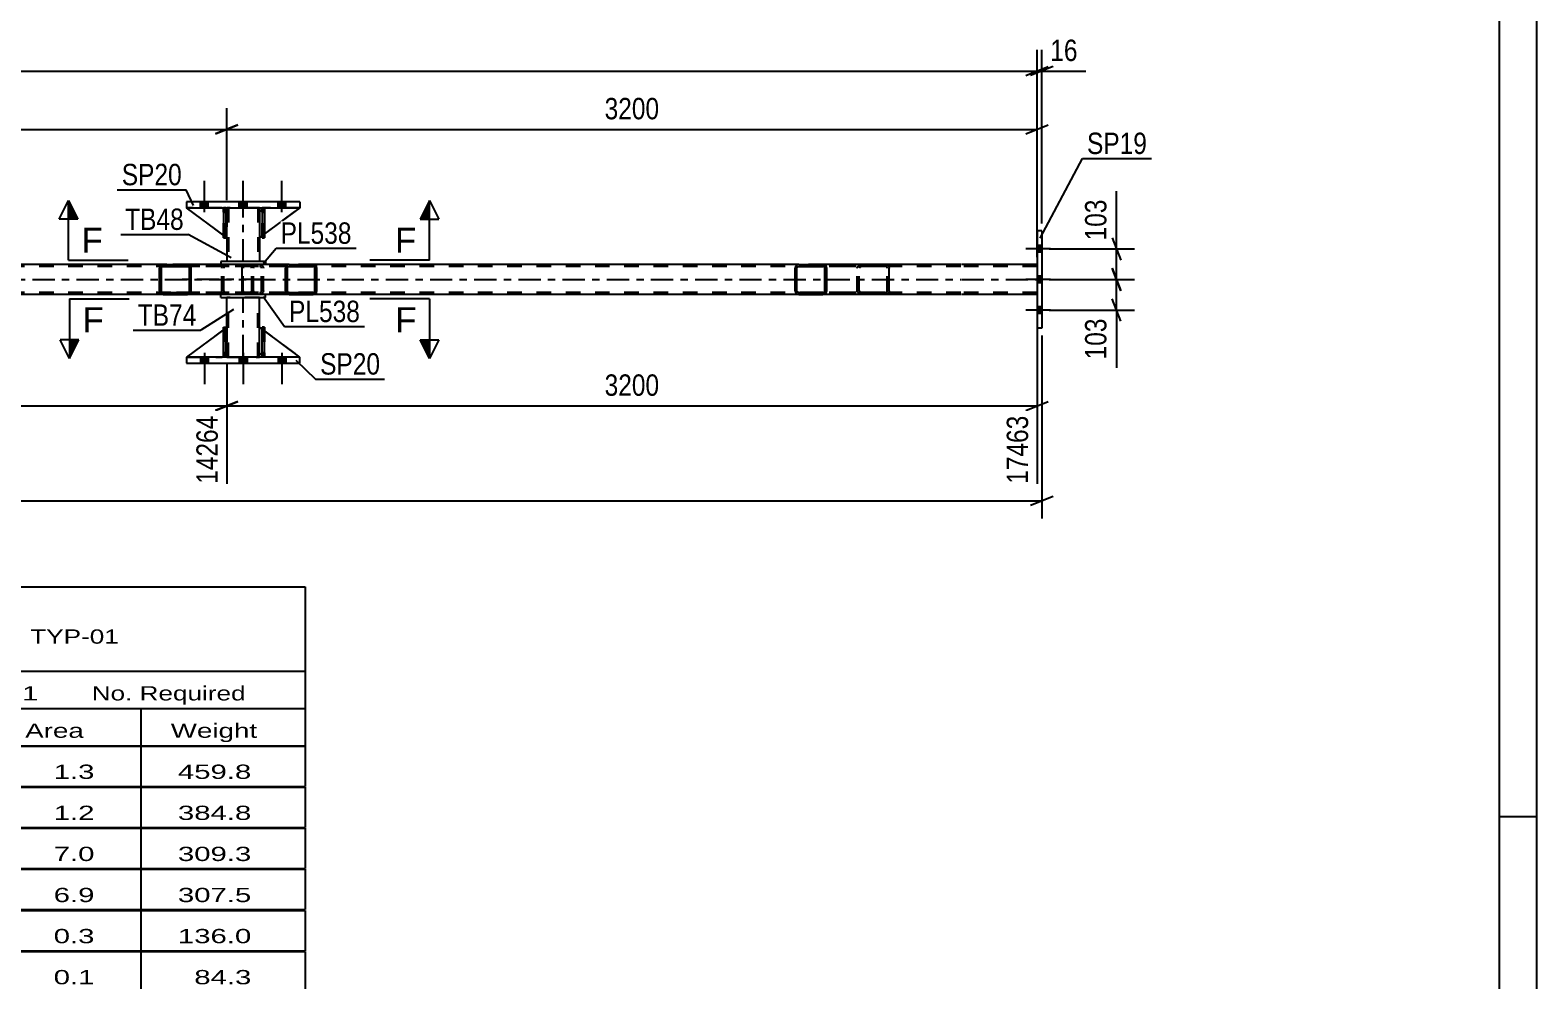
# Model space of a CAD drawing. Header units: millimetres. Extents: x -49 to 792, y -420 to 174.
# Drawn here: x 590.1 to 791.9, y -293.1 to -165.9 of the extents above; entities that cross this region are included whole.
import ezdxf

# ---------------------------------------------------------------- set-up
doc = ezdxf.new("R2010")
doc.units = ezdxf.units.MM
doc.linetypes.add('DXK_LINE_DOT2', pattern=[3.9198, 1.9599, -1.9599])
doc.linetypes.add('DXK_LINE_DOT3', pattern=[5.9187, 2.979, -0.9799, 0.9799, -0.9799])
doc.styles.add('Arial', font='ARIAL.TTF', dxfattribs={"height": 0.2})
doc.styles.add('Arial Narrow', font='ARIALN.TTF', dxfattribs={"height": 0.2})

# ---------------------------------------------------------------- blocks, each defined once
blk = doc.blocks.new('Unknown-122570535-1133')
at = {"color": 5, "linetype": 'Continuous'}
for p, q in [((791.91, -420.25), (791.91, 173.75)), ((786.91, -415.25), (786.91, 168.75)), ((791.91, -271.25), (786.91, -271.25))]:
    blk.add_line(p, q, dxfattribs=at)
blk = doc.blocks.new('Bolt-122570535-7320 - 7274')
at = {"linetype": 'Continuous'}
for points in [[(613.93, -209.73), (612.89, -209.73), (612.89, -210.53), (613.93, -210.53)], [(613.93, -209.73), (612.89, -209.73), (612.89, -210.53), (613.93, -210.53)], [(613.93, -209.73), (612.89, -209.73), (612.89, -210.53), (613.93, -210.53)], [(619.13, -209.73), (618.09, -209.73), (618.09, -210.53), (619.13, -210.53)], [(619.13, -209.73), (618.09, -209.73), (618.09, -210.53), (619.13, -210.53)], [(624.33, -209.73), (623.29, -209.73), (623.29, -210.53), (624.33, -210.53)], [(624.33, -209.73), (623.29, -209.73), (623.29, -210.53), (624.33, -210.53)], [(624.33, -209.73), (623.29, -209.73), (623.29, -210.53), (624.33, -210.53)]]:
    blk.add_hatch(color=1, dxfattribs=at).paths.add_polyline_path(points)
at = {"color": 1, "linetype": 'Continuous'}
for p, q in [((612.89, -209.73), (612.89, -210.53)), ((612.89, -209.73), (612.89, -210.53)), ((612.89, -209.73), (612.89, -210.53)), ((613.41, -209.13), (613.41, -213.33)), ((613.41, -209.13), (613.41, -213.33)), ((613.41, -209.13), (613.41, -213.33)), ((613.93, -209.73), (613.93, -210.53)), ((613.93, -209.73), (613.93, -210.53)), ((613.93, -209.73), (613.93, -210.53)), ((618.09, -209.73), (618.09, -210.53)), ((618.09, -209.73), (618.09, -210.53)), ((618.61, -209.13), (618.61, -213.33)), ((618.61, -209.13), (618.61, -213.33)), ((619.13, -209.73), (619.13, -210.53)), ((619.13, -209.73), (619.13, -210.53)), ((623.29, -209.73), (623.29, -210.53)), ((623.29, -209.73), (623.29, -210.53)), ((623.29, -209.73), (623.29, -210.53)), ((623.81, -209.13), (623.81, -213.33)), ((623.81, -209.13), (623.81, -213.33)), ((623.81, -209.13), (623.81, -213.33)), ((624.33, -209.73), (624.33, -210.53)), ((624.33, -209.73), (624.33, -210.53)), ((624.33, -209.73), (624.33, -210.53))]:
    blk.add_line(p, q, dxfattribs=at)
blk = doc.blocks.new('Part-122570535-7368 - 7274')
at = {"color": 2, "linetype": 'Continuous'}
for p, q in [((615.96, -209.73), (615.96, -205.73)), ((615.96, -205.73), (616.28, -205.73)), ((616.28, -209.73), (616.28, -205.73)), ((615.96, -209.73), (615.96, -209.73)), ((616.28, -209.73), (615.96, -209.73))]:
    blk.add_line(p, q, dxfattribs=at)
at = {"color": 7, "linetype": 'DXK_LINE_DOT2'}
for p, q in [((615.96, -205.73), (615.96, -209.13)), ((616.28, -209.13), (616.28, -205.73)), ((615.96, -209.13), (615.96, -209.73)), ((615.96, -209.13), (616.28, -209.13)), ((616.28, -209.73), (616.28, -209.13)), ((616.28, -209.73), (616.28, -209.73))]:
    blk.add_line(p, q, dxfattribs=at)
blk = doc.blocks.new('Part-122570535-7317 - 7274')
at = {"color": 7, "linetype": 'DXK_LINE_DOT2'}
for p, q in [((621.41, -189.73), (621.16, -189.97)), ((626.21, -189.73), (621.41, -189.73)), ((621.48, -193.23), (621.16, -193.46))]:
    blk.add_line(p, q, dxfattribs=at)
at = {"color": 2, "linetype": 'Continuous'}
for p, q in [((626.21, -189.73), (621.48, -193.23)), ((621.16, -189.97), (620.81, -190.33)), ((620.81, -190.33), (620.81, -193.73)), ((621.16, -193.46), (620.81, -193.73))]:
    blk.add_line(p, q, dxfattribs=at)
blk = doc.blocks.new('Part-122570535-7438 - 7274')
at = {"color": 2, "linetype": 'Continuous'}
for p, q in [((725.6, -192.83), (724.96, -192.83)), ((724.96, -192.83), (724.96, -205.83)), ((725.6, -192.83), (725.6, -205.83)), ((725.6, -205.83), (724.96, -205.83))]:
    blk.add_line(p, q, dxfattribs=at)
blk = doc.blocks.new('Part-122570535-7382 - 7274')
at = {"color": 2, "linetype": 'Continuous'}
for p, q in [((621.61, -196.93), (615.61, -196.93)), ((615.61, -196.93), (615.61, -197.33)), ((621.61, -196.93), (621.61, -197.33))]:
    blk.add_line(p, q, dxfattribs=at)
at = {"color": 7, "linetype": 'DXK_LINE_DOT2'}
blk.add_line((621.61, -197.33), (615.61, -197.33), dxfattribs=at)
blk = doc.blocks.new('Bolt-122570535-7319 - 7274')
at = {"linetype": 'Continuous'}
for points in [[(612.89, -189.73), (613.93, -189.73), (613.93, -188.93), (612.89, -188.93)], [(612.89, -189.73), (613.93, -189.73), (613.93, -188.93), (612.89, -188.93)], [(612.89, -189.73), (613.93, -189.73), (613.93, -188.93), (612.89, -188.93)], [(618.09, -189.73), (619.13, -189.73), (619.13, -188.93), (618.09, -188.93)], [(618.09, -189.73), (619.13, -189.73), (619.13, -188.93), (618.09, -188.93)], [(623.29, -189.73), (624.33, -189.73), (624.33, -188.93), (623.29, -188.93)], [(623.29, -189.73), (624.33, -189.73), (624.33, -188.93), (623.29, -188.93)], [(623.29, -189.73), (624.33, -189.73), (624.33, -188.93), (623.29, -188.93)]]:
    blk.add_hatch(color=1, dxfattribs=at).paths.add_polyline_path(points)
at = {"color": 1, "linetype": 'Continuous'}
for p, q in [((613.41, -190.33), (613.41, -186.13)), ((613.41, -190.33), (613.41, -186.13)), ((613.41, -190.33), (613.41, -186.13)), ((618.61, -190.33), (618.61, -186.13)), ((618.61, -190.33), (618.61, -186.13)), ((623.81, -190.33), (623.81, -186.13)), ((623.81, -190.33), (623.81, -186.13)), ((623.81, -190.33), (623.81, -186.13)), ((612.89, -189.73), (612.89, -188.93)), ((612.89, -189.73), (612.89, -188.93)), ((612.89, -189.73), (612.89, -188.93)), ((613.93, -189.73), (613.93, -188.93)), ((613.93, -189.73), (613.93, -188.93)), ((613.93, -189.73), (613.93, -188.93)), ((618.09, -189.73), (618.09, -188.93)), ((618.09, -189.73), (618.09, -188.93)), ((619.13, -189.73), (619.13, -188.93)), ((619.13, -189.73), (619.13, -188.93)), ((623.29, -189.73), (623.29, -188.93)), ((623.29, -189.73), (623.29, -188.93)), ((623.29, -189.73), (623.29, -188.93)), ((624.33, -189.73), (624.33, -188.93)), ((624.33, -189.73), (624.33, -188.93)), ((624.33, -189.73), (624.33, -188.93))]:
    blk.add_line(p, q, dxfattribs=at)
blk = doc.blocks.new('Part-122570535-7329 - 7274')
at = {"color": 7, "linetype": 'DXK_LINE_DOT2'}
for p, q in [((615.96, -190.33), (615.96, -189.73)), ((615.96, -189.73), (615.96, -189.73)), ((615.96, -189.73), (615.96, -193.73)), ((616.28, -189.73), (615.96, -189.73)), ((616.28, -190.33), (616.28, -189.73)), ((616.28, -193.73), (616.28, -189.73)), ((615.96, -193.73), (615.96, -190.33)), ((615.96, -190.33), (616.28, -190.33)), ((616.28, -190.33), (616.28, -193.73)), ((615.96, -193.73), (616.28, -193.73))]:
    blk.add_line(p, q, dxfattribs=at)
blk = doc.blocks.new('Part-122570535-7330 - 7274')
at = {"color": 2, "linetype": 'Continuous'}
for p, q in [((621.48, -189.73), (621.16, -189.73)), ((621.16, -189.73), (621.16, -193.73)), ((621.48, -189.73), (621.48, -189.73)), ((621.48, -189.73), (621.48, -193.73)), ((621.48, -193.73), (621.16, -193.73))]:
    blk.add_line(p, q, dxfattribs=at)
at = {"color": 7, "linetype": 'DXK_LINE_DOT2'}
for p, q in [((621.16, -190.33), (621.16, -189.73)), ((621.48, -190.33), (621.48, -189.73)), ((621.48, -189.73), (621.48, -189.73)), ((621.48, -190.33), (621.16, -190.33)), ((621.16, -190.33), (621.16, -193.73)), ((621.48, -193.73), (621.48, -190.33))]:
    blk.add_line(p, q, dxfattribs=at)
blk = doc.blocks.new('Bolt-122570535-7460 - 7274')
at = {"linetype": 'Continuous'}
for points in [[(725.6, -195.67), (725.6, -194.79), (724.96, -194.79), (724.96, -195.67)], [(725.6, -195.67), (725.6, -194.79), (724.96, -194.79), (724.96, -195.67)], [(725.6, -195.67), (725.6, -194.79), (724.96, -194.79), (724.96, -195.67)], [(725.6, -199.77), (725.6, -198.89), (724.96, -198.89), (724.96, -199.77)], [(725.6, -199.77), (725.6, -198.89), (724.96, -198.89), (724.96, -199.77)], [(725.6, -203.87), (725.6, -202.99), (724.96, -202.99), (724.96, -203.87)], [(725.6, -203.87), (725.6, -202.99), (724.96, -202.99), (724.96, -203.87)], [(725.6, -203.87), (725.6, -202.99), (724.96, -202.99), (724.96, -203.87)]]:
    blk.add_hatch(color=1, dxfattribs=at).paths.add_polyline_path(points)
at = {"color": 1, "linetype": 'Continuous'}
for p, q in [((726.76, -195.23), (723.44, -195.23)), ((726.76, -195.23), (723.44, -195.23)), ((726.76, -195.23), (723.44, -195.23)), ((725.6, -194.79), (724.96, -194.79)), ((725.6, -194.79), (724.96, -194.79)), ((725.6, -194.79), (724.96, -194.79)), ((725.6, -195.67), (724.96, -195.67)), ((725.6, -195.67), (724.96, -195.67)), ((725.6, -195.67), (724.96, -195.67)), ((726.76, -199.33), (723.44, -199.33)), ((726.76, -199.33), (723.44, -199.33)), ((725.6, -198.89), (724.96, -198.89)), ((725.6, -198.89), (724.96, -198.89)), ((725.6, -199.77), (724.96, -199.77)), ((725.6, -199.77), (724.96, -199.77)), ((726.76, -203.43), (723.44, -203.43)), ((726.76, -203.43), (723.44, -203.43)), ((726.76, -203.43), (723.44, -203.43)), ((725.6, -202.99), (724.96, -202.99)), ((725.6, -202.99), (724.96, -202.99)), ((725.6, -202.99), (724.96, -202.99)), ((725.6, -203.87), (724.96, -203.87)), ((725.6, -203.87), (724.96, -203.87)), ((725.6, -203.87), (724.96, -203.87))]:
    blk.add_line(p, q, dxfattribs=at)
blk = doc.blocks.new('Part-122570535-7331 - 7274')
at = {"color": 2, "linetype": 'Continuous'}
for p, q in [((616.28, -189.73), (615.96, -189.73)), ((615.96, -189.73), (615.96, -193.73)), ((616.28, -189.73), (616.28, -189.73)), ((616.28, -189.73), (616.28, -193.73)), ((616.28, -193.73), (615.96, -193.73))]:
    blk.add_line(p, q, dxfattribs=at)
at = {"color": 7, "linetype": 'DXK_LINE_DOT2'}
for p, q in [((615.96, -190.33), (615.96, -189.73)), ((616.28, -190.33), (616.28, -189.73)), ((616.28, -189.73), (616.28, -189.73)), ((616.28, -190.33), (615.96, -190.33)), ((615.96, -190.33), (615.96, -193.73)), ((616.28, -193.73), (616.28, -190.33))]:
    blk.add_line(p, q, dxfattribs=at)
blk = doc.blocks.new('Part-122570535-7334 - 7274')
at = {"color": 2, "linetype": 'Continuous'}
for p, q in [((615.96, -193.39), (611.01, -189.73)), ((615.96, -189.88), (615.81, -189.73)), ((616.41, -190.33), (616.28, -190.2)), ((616.41, -190.33), (616.41, -190.33)), ((616.41, -193.73), (616.41, -190.33)), ((616.28, -193.63), (616.41, -193.73)), ((616.41, -193.73), (616.41, -193.73))]:
    blk.add_line(p, q, dxfattribs=at)
at = {"color": 7, "linetype": 'DXK_LINE_DOT2'}
for p, q in [((615.81, -189.73), (611.01, -189.73)), ((615.81, -189.73), (616.41, -190.33)), ((616.28, -190.2), (615.96, -189.88)), ((616.41, -190.33), (616.41, -193.73)), ((616.28, -193.63), (615.96, -193.39))]:
    blk.add_line(p, q, dxfattribs=at)
blk = doc.blocks.new('Part-122570535-7458 - 7274')
at = {"color": 2, "linetype": 'Continuous'}
for p, q in [((616.41, -205.73), (616.41, -201.73)), ((620.81, -205.73), (620.81, -201.73)), ((616.41, -209.73), (616.41, -209.13)), ((620.81, -209.73), (620.81, -209.13))]:
    blk.add_line(p, q, dxfattribs=at)
at = {"color": 7, "linetype": 'DXK_LINE_DOT2'}
for p, q in [((620.81, -201.73), (616.41, -201.73)), ((616.65, -209.73), (616.65, -201.73)), ((620.57, -209.73), (620.57, -201.73)), ((616.41, -209.13), (616.41, -205.73)), ((620.81, -209.13), (620.81, -205.73)), ((616.41, -209.73), (620.81, -209.73))]:
    blk.add_line(p, q, dxfattribs=at)
at = {"color": 7, "linetype": 'DXK_LINE_DOT3'}
blk.add_line((618.61, -209.73), (618.61, -201.73), dxfattribs=at)
blk = doc.blocks.new('Part-122570535-7337 - 7274')
at = {"color": 7, "linetype": 'DXK_LINE_DOT2'}
for p, q in [((616.41, -193.73), (611.01, -189.73)), ((611.01, -189.73), (615.81, -189.73)), ((615.81, -189.73), (616.41, -190.33)), ((616.41, -190.33), (615.81, -189.73)), ((616.41, -190.33), (616.41, -193.73)), ((616.41, -190.33), (616.41, -190.33)), ((616.41, -190.33), (616.41, -193.73))]:
    blk.add_line(p, q, dxfattribs=at)
blk = doc.blocks.new('Part-122570535-7421 - 7274')
at = {"color": 7, "linetype": 'DXK_LINE_DOT2'}
for p, q in [((714.74, -197.57), (45.86, -197.57)), ((627.97, -197.33), (607.91, -197.33)), ((704.63, -197.33), (693.05, -197.33)), ((724.96, -197.57), (714.84, -197.57)), ((724.96, -197.33), (724.96, -201.33)), ((714.74, -201.09), (45.86, -201.09)), ((627.97, -201.33), (607.91, -201.33)), ((704.63, -201.33), (693.05, -201.33)), ((724.96, -201.09), (714.84, -201.09))]:
    blk.add_line(p, q, dxfattribs=at)
at = {"color": 2, "linetype": 'Continuous'}
for p, q in [((607.91, -197.33), (542.84, -197.33)), ((693.05, -197.33), (627.97, -197.33)), ((714.74, -197.33), (704.63, -197.33)), ((724.96, -197.33), (714.84, -197.33)), ((607.91, -201.33), (542.84, -201.33)), ((693.05, -201.33), (627.97, -201.33)), ((714.74, -201.33), (704.63, -201.33)), ((724.96, -201.33), (714.84, -201.33))]:
    blk.add_line(p, q, dxfattribs=at)
at = {"color": 7, "linetype": 'DXK_LINE_DOT3'}
for p, q in [((45.86, -199.33), (714.74, -199.33)), ((714.84, -199.33), (724.96, -199.33))]:
    blk.add_line(p, q, dxfattribs=at)
blk = doc.blocks.new('Part-122570535-7357 - 7274')
at = {"color": 7, "linetype": 'DXK_LINE_DOT2'}
for p, q in [((620.81, -209.13), (620.81, -205.73)), ((620.81, -205.73), (626.21, -209.73)), ((621.41, -209.73), (620.81, -209.13)), ((626.21, -209.73), (621.41, -209.73))]:
    blk.add_line(p, q, dxfattribs=at)
blk = doc.blocks.new('Part-122570535-7422 - 7274')
at = {"color": 7, "linetype": 'DXK_LINE_DOT2'}
for p, q in [((615.96, -205.73), (616.28, -205.73)), ((615.96, -209.13), (615.96, -205.73)), ((615.96, -205.73), (615.96, -209.73)), ((616.28, -205.73), (616.28, -209.13)), ((616.28, -209.73), (616.28, -205.82)), ((616.28, -209.13), (615.96, -209.13)), ((615.96, -209.73), (615.96, -209.13)), ((616.28, -209.73), (615.96, -209.73)), ((616.28, -209.13), (616.28, -209.73)), ((616.28, -209.73), (616.28, -209.73))]:
    blk.add_line(p, q, dxfattribs=at)
blk = doc.blocks.new('Part-122570535-7362 - 7274')
at = {"color": 2, "linetype": 'Continuous'}
for p, q in [((626.21, -209.73), (611.01, -209.73)), ((611.01, -209.73), (611.01, -210.53)), ((626.21, -210.53), (626.21, -209.73)), ((611.01, -210.53), (626.21, -210.53))]:
    blk.add_line(p, q, dxfattribs=at)
blk = doc.blocks.new('Part-122570535-7428 - 7274')
at = {"color": 7, "linetype": 'DXK_LINE_DOT2'}
for p, q in [((621.48, -205.73), (621.16, -205.73)), ((621.16, -209.13), (621.16, -205.73)), ((621.16, -205.73), (621.16, -209.73)), ((621.48, -205.73), (621.48, -209.13)), ((621.48, -209.73), (621.48, -205.73)), ((621.48, -209.13), (621.16, -209.13)), ((621.16, -209.73), (621.16, -209.13)), ((621.48, -209.73), (621.16, -209.73)), ((621.48, -209.13), (621.48, -209.73)), ((621.48, -209.73), (621.48, -209.73))]:
    blk.add_line(p, q, dxfattribs=at)
blk = doc.blocks.new('Part-122570535-7367 - 7274')
at = {"color": 2, "linetype": 'Continuous'}
for p, q in [((626.21, -188.93), (611.01, -188.93)), ((611.01, -188.93), (611.01, -189.73)), ((611.01, -189.73), (626.21, -189.73)), ((626.21, -188.93), (626.21, -189.73))]:
    blk.add_line(p, q, dxfattribs=at)
blk = doc.blocks.new('Part-122570535-7371 - 7274')
at = {"color": 7, "linetype": 'DXK_LINE_DOT2'}
for p, q in [((616.28, -205.82), (615.96, -206.06)), ((616.41, -209.13), (616.41, -205.73)), ((611.01, -209.73), (615.81, -209.73)), ((616.41, -209.13), (615.81, -209.73)), ((616.28, -209.25), (615.96, -209.57))]:
    blk.add_line(p, q, dxfattribs=at)
at = {"color": 2, "linetype": 'Continuous'}
for p, q in [((616.41, -205.73), (616.28, -205.82)), ((616.41, -209.13), (616.41, -205.73)), ((615.96, -206.06), (611.01, -209.73)), ((615.96, -209.57), (615.81, -209.73)), ((616.41, -209.13), (616.28, -209.25)), ((616.41, -209.13), (616.41, -209.13))]:
    blk.add_line(p, q, dxfattribs=at)
blk = doc.blocks.new('Part-122570535-7374 - 7274')
at = {"color": 7, "linetype": 'DXK_LINE_DOT2'}
for p, q in [((616.41, -205.73), (611.01, -209.73)), ((616.41, -209.13), (616.41, -205.73)), ((616.41, -205.73), (616.41, -209.13)), ((611.01, -209.73), (615.81, -209.73)), ((615.81, -209.73), (616.41, -209.13)), ((616.41, -209.13), (615.81, -209.73)), ((616.41, -209.13), (616.41, -209.13))]:
    blk.add_line(p, q, dxfattribs=at)
blk = doc.blocks.new('Part-122570535-7377 - 7274')
at = {"color": 2, "linetype": 'Continuous'}
for p, q in [((620.81, -209.13), (620.81, -205.73)), ((621.16, -205.99), (620.81, -205.73)), ((626.21, -209.73), (621.48, -206.22)), ((621.16, -209.48), (620.81, -209.13))]:
    blk.add_line(p, q, dxfattribs=at)
at = {"color": 7, "linetype": 'DXK_LINE_DOT2'}
for p, q in [((621.48, -206.22), (621.16, -205.99)), ((621.41, -209.73), (621.16, -209.48)), ((626.21, -209.73), (621.41, -209.73)), ((626.21, -209.73), (626.21, -209.73)), ((626.21, -209.73), (626.21, -209.73))]:
    blk.add_line(p, q, dxfattribs=at)
blk = doc.blocks.new('Part-122570535-7387 - 7274')
at = {"color": 2, "linetype": 'Continuous'}
for p, q in [((615.61, -201.73), (615.61, -201.33)), ((615.61, -201.73), (621.61, -201.73)), ((621.61, -201.73), (621.61, -201.33))]:
    blk.add_line(p, q, dxfattribs=at)
at = {"color": 7, "linetype": 'DXK_LINE_DOT2'}
blk.add_line((621.61, -201.33), (615.61, -201.33), dxfattribs=at)
blk = doc.blocks.new('Part-122570535-7423 - 7274')
at = {"color": 2, "linetype": 'Continuous'}
for p, q in [((621.16, -209.73), (621.16, -205.73)), ((621.16, -205.73), (621.48, -205.73)), ((621.48, -209.73), (621.48, -205.73)), ((621.16, -209.73), (621.16, -209.73)), ((621.48, -209.73), (621.16, -209.73))]:
    blk.add_line(p, q, dxfattribs=at)
at = {"color": 7, "linetype": 'DXK_LINE_DOT2'}
for p, q in [((621.16, -205.73), (621.16, -209.13)), ((621.48, -209.13), (621.48, -205.73)), ((621.16, -209.13), (621.16, -209.73)), ((621.16, -209.13), (621.48, -209.13)), ((621.48, -209.73), (621.48, -209.13)), ((621.48, -209.73), (621.48, -209.73))]:
    blk.add_line(p, q, dxfattribs=at)
blk = doc.blocks.new('Part-122570535-7427 - 7274')
at = {"color": 7, "linetype": 'DXK_LINE_DOT2'}
for p, q in [((621.41, -189.73), (620.81, -190.33)), ((620.81, -193.73), (626.21, -189.73)), ((626.21, -189.73), (621.41, -189.73)), ((620.81, -190.33), (620.81, -193.73))]:
    blk.add_line(p, q, dxfattribs=at)
blk = doc.blocks.new('Part-122570535-7459 - 7274')
at = {"color": 7, "linetype": 'DXK_LINE_DOT2'}
for p, q in [((621.16, -190.33), (621.16, -189.73)), ((621.16, -189.73), (621.16, -189.73)), ((621.16, -189.73), (621.16, -193.73)), ((621.48, -189.73), (621.16, -189.73)), ((621.48, -190.33), (621.48, -189.73)), ((621.48, -193.73), (621.48, -189.73)), ((621.16, -193.73), (621.16, -190.33)), ((621.16, -190.33), (621.48, -190.33)), ((621.48, -190.33), (621.48, -193.73)), ((621.16, -193.73), (621.48, -193.73))]:
    blk.add_line(p, q, dxfattribs=at)
blk = doc.blocks.new('Part-122570535-7467 - 7274')
at = {"linetype": 'Continuous'}
h = blk.add_hatch(dxfattribs=at)
h.set_pattern_fill('', scale=0.7, style=0, pattern_type=0)
h.set_pattern_definition([(45, (611.6186, -197.6216), (-1.57154, 1.57154), [])])
h.paths.add_polyline_path([(611.66, -197.81), (611.62, -197.62), (611.51, -197.47), (611.34, -197.36), (611.15, -197.33), (607.91, -197.33), (607.72, -197.36), (607.55, -197.47), (607.44, -197.62), (607.4, -197.81), (607.4, -200.85), (607.44, -201.03), (607.55, -201.18), (607.72, -201.29), (607.91, -201.33), (611.15, -201.33), (611.34, -201.29), (611.51, -201.18), (611.62, -201.03), (611.66, -200.85)])
h.paths.add_polyline_path([(611.38, -200.94), (611.33, -201.01), (611.24, -201.07), (611.15, -201.09), (607.91, -201.09), (607.81, -201.07), (607.73, -201.01), (607.68, -200.94), (607.66, -200.85), (607.66, -197.81), (607.68, -197.71), (607.73, -197.64), (607.81, -197.58), (607.91, -197.57), (611.15, -197.57), (611.24, -197.58), (611.33, -197.64), (611.38, -197.71), (611.4, -197.81), (611.4, -200.85)])
at = {"color": 2, "linetype": 'Continuous'}
for p, q in [((607.44, -197.62), (607.4, -197.81)), ((607.66, -197.81), (607.68, -197.71)), ((607.68, -197.71), (607.73, -197.64)), ((607.91, -197.33), (607.72, -197.36)), ((607.73, -197.64), (607.81, -197.58)), ((607.81, -197.58), (607.91, -197.57)), ((607.91, -197.33), (611.15, -197.33)), ((607.91, -197.57), (611.15, -197.57)), ((618.73, -197.33), (611.15, -197.33)), ((611.34, -197.36), (611.15, -197.33)), ((611.15, -197.57), (611.24, -197.58)), ((611.24, -197.58), (611.33, -197.64)), ((611.33, -197.64), (611.38, -197.71)), ((611.38, -197.71), (611.4, -197.81)), ((611.66, -197.81), (611.62, -197.62)), ((607.4, -200.85), (607.4, -197.81)), ((607.66, -200.85), (607.66, -197.81)), ((611.4, -200.85), (611.4, -197.81)), ((611.66, -200.85), (611.66, -197.81)), ((607.4, -200.85), (607.44, -201.03)), ((607.68, -200.94), (607.66, -200.85)), ((607.73, -201.01), (607.68, -200.94)), ((607.72, -201.29), (607.91, -201.33)), ((607.81, -201.07), (607.73, -201.01)), ((607.91, -201.09), (607.81, -201.07)), ((607.91, -201.09), (611.15, -201.09)), ((607.91, -201.33), (611.15, -201.33)), ((611.24, -201.07), (611.15, -201.09)), ((611.15, -201.33), (611.34, -201.29)), ((618.73, -201.33), (611.15, -201.33)), ((611.33, -201.01), (611.24, -201.07)), ((611.38, -200.94), (611.33, -201.01)), ((611.4, -200.85), (611.38, -200.94)), ((611.62, -201.03), (611.66, -200.85))]:
    blk.add_line(p, q, dxfattribs=at)
at = {"color": 7, "linetype": 'DXK_LINE_DOT2'}
for p, q in [((611.15, -197.33), (607.91, -197.33)), ((619.5, -197.57), (607.91, -197.57)), ((615.75, -197.81), (615.79, -197.62)), ((616.02, -197.71), (616.01, -197.81)), ((616.08, -197.64), (616.02, -197.71)), ((616.07, -197.36), (616.26, -197.33)), ((616.16, -197.58), (616.08, -197.64)), ((616.26, -197.57), (616.16, -197.58)), ((619.5, -197.33), (618.73, -197.33)), ((619.5, -197.33), (619.69, -197.36)), ((619.59, -197.58), (619.5, -197.57)), ((619.68, -197.64), (619.59, -197.58)), ((619.73, -197.71), (619.68, -197.64)), ((619.75, -197.81), (619.73, -197.71)), ((619.97, -197.62), (620.01, -197.81)), ((615.75, -200.85), (615.75, -197.81)), ((616.01, -200.85), (616.01, -197.81)), ((619.75, -200.85), (619.75, -197.81)), ((620.01, -200.85), (620.01, -197.81)), ((619.5, -201.09), (607.91, -201.09)), ((611.15, -201.33), (607.91, -201.33)), ((615.79, -201.03), (615.75, -200.85)), ((616.01, -200.85), (616.02, -200.94)), ((616.02, -200.94), (616.08, -201.01)), ((616.26, -201.33), (616.07, -201.29)), ((616.08, -201.01), (616.1, -201.03)), ((616.1, -201.03), (616.16, -201.07)), ((616.16, -201.07), (616.26, -201.09)), ((619.5, -201.33), (618.73, -201.33)), ((619.5, -201.09), (619.59, -201.07)), ((619.69, -201.29), (619.5, -201.33)), ((619.59, -201.07), (619.68, -201.01)), ((619.68, -201.01), (619.73, -200.94)), ((619.73, -200.94), (619.75, -200.85)), ((620.01, -200.85), (619.97, -201.03))]:
    blk.add_line(p, q, dxfattribs=at)
at = {"color": 7, "linetype": 'DXK_LINE_DOT3'}
blk.add_line((621.3, -199.33), (609.53, -199.33), dxfattribs=at)
at = {"color": 2, "linetype": 'Continuous'}
for centre, start, end in [((607.89, -197.83), 110.7583, 155.68), ((611.17, -197.83), 24.32, 69.2417), ((607.89, -200.82), 204.32, 249.2417), ((611.17, -200.82), 290.7583, 335.68)]:
    blk.add_arc(centre, 0.496, start, end, dxfattribs=at)
at = {"color": 7, "linetype": 'DXK_LINE_DOT2'}
for centre, start, end in [((616.24, -197.83), 110.7583, 155.68), ((619.52, -197.83), 24.32, 69.2417), ((616.24, -200.82), 204.32, 249.2417), ((619.52, -200.82), 290.7583, 335.68)]:
    blk.add_arc(centre, 0.496, start, end, dxfattribs=at)
blk = doc.blocks.new('Part-122570535-7506 - 7274')
at = {"linetype": 'Continuous'}
h = blk.add_hatch(dxfattribs=at)
h.set_pattern_fill('', scale=0.7, style=0, pattern_type=0)
h.set_pattern_definition([(45, (628.4366, -197.6216), (-1.57154, 1.57154), [])])
h.paths.add_polyline_path([(628.47, -197.81), (628.44, -197.62), (628.33, -197.47), (628.16, -197.36), (627.97, -197.33), (624.79, -197.33), (624.6, -197.36), (624.43, -197.47), (624.32, -197.62), (624.29, -197.81), (624.29, -200.85), (624.32, -201.03), (624.43, -201.18), (624.6, -201.29), (624.79, -201.33), (627.97, -201.33), (628.16, -201.29), (628.33, -201.18), (628.44, -201.03), (628.47, -200.85)])
h.paths.add_polyline_path([(628.2, -200.94), (628.15, -201.01), (628.07, -201.07), (627.97, -201.09), (624.79, -201.09), (624.69, -201.07), (624.61, -201.01), (624.56, -200.94), (624.54, -200.85), (624.54, -197.81), (624.56, -197.71), (624.61, -197.64), (624.69, -197.58), (624.79, -197.57), (627.97, -197.57), (628.07, -197.58), (628.15, -197.64), (628.2, -197.71), (628.22, -197.81), (628.22, -200.85)])
at = {"color": 2, "linetype": 'Continuous'}
for p, q in [((618.46, -197.81), (618.48, -197.62)), ((618.48, -197.62), (618.54, -197.47)), ((618.54, -197.47), (618.63, -197.36)), ((618.63, -197.36), (618.73, -197.33)), ((624.79, -197.33), (618.73, -197.33)), ((624.32, -197.62), (624.29, -197.81)), ((624.54, -197.81), (624.56, -197.71)), ((624.56, -197.71), (624.61, -197.64)), ((624.79, -197.33), (624.6, -197.36)), ((624.61, -197.64), (624.69, -197.58)), ((624.69, -197.58), (624.79, -197.57)), ((624.79, -197.33), (627.97, -197.33)), ((624.79, -197.57), (627.97, -197.57)), ((628.16, -197.36), (627.97, -197.33)), ((627.97, -197.57), (628.07, -197.58)), ((628.07, -197.58), (628.15, -197.64)), ((628.15, -197.64), (628.2, -197.71)), ((628.2, -197.71), (628.22, -197.81)), ((628.47, -197.81), (628.44, -197.62)), ((618.46, -200.85), (618.46, -197.81)), ((624.29, -200.85), (624.29, -197.81)), ((624.54, -200.85), (624.54, -197.81)), ((628.22, -200.85), (628.22, -197.81)), ((628.47, -200.85), (628.47, -197.81)), ((618.48, -201.03), (618.46, -200.85)), ((618.54, -201.18), (618.48, -201.03)), ((618.63, -201.29), (618.54, -201.18)), ((618.73, -201.33), (618.63, -201.29)), ((624.79, -201.33), (618.73, -201.33)), ((624.29, -200.85), (624.32, -201.03)), ((624.56, -200.94), (624.54, -200.85)), ((624.61, -201.01), (624.56, -200.94)), ((624.6, -201.29), (624.79, -201.33)), ((624.69, -201.07), (624.61, -201.01)), ((624.79, -201.09), (624.69, -201.07)), ((624.79, -201.09), (627.97, -201.09)), ((624.79, -201.33), (627.97, -201.33)), ((628.07, -201.07), (627.97, -201.09)), ((627.97, -201.33), (628.16, -201.29)), ((628.15, -201.01), (628.07, -201.07)), ((628.2, -200.94), (628.15, -201.01)), ((628.22, -200.85), (628.2, -200.94)), ((628.44, -201.03), (628.47, -200.85))]:
    blk.add_line(p, q, dxfattribs=at)
at = {"color": 7, "linetype": 'DXK_LINE_DOT2'}
for p, q in [((618.61, -197.71), (618.6, -197.81)), ((618.63, -197.64), (618.61, -197.71)), ((618.68, -197.58), (618.63, -197.64)), ((618.73, -197.57), (618.68, -197.58)), ((627.97, -197.57), (618.73, -197.57)), ((620.01, -197.57), (620.01, -197.33)), ((620.82, -197.33), (621.01, -197.36)), ((620.92, -197.58), (620.82, -197.57)), ((621, -197.64), (620.92, -197.58)), ((621.05, -197.71), (621, -197.64)), ((621.07, -197.81), (621.05, -197.71)), ((621.29, -197.62), (621.32, -197.81)), ((627.97, -197.33), (624.79, -197.33)), ((618.6, -200.85), (618.6, -197.81)), ((621.07, -200.85), (621.07, -197.81)), ((621.32, -200.85), (621.32, -197.81)), ((618.6, -200.85), (618.61, -200.94)), ((618.61, -200.94), (618.63, -201.01)), ((618.63, -201.01), (618.68, -201.07)), ((618.68, -201.07), (618.73, -201.09)), ((627.97, -201.09), (618.73, -201.09)), ((620.01, -201.33), (620.01, -201.09)), ((620.82, -201.09), (620.92, -201.07)), ((621.01, -201.29), (620.82, -201.33)), ((620.92, -201.07), (621, -201.01)), ((621, -201.01), (621.05, -200.94)), ((621.05, -200.94), (621.07, -200.85)), ((621.32, -200.85), (621.29, -201.03)), ((627.97, -201.33), (624.79, -201.33))]:
    blk.add_line(p, q, dxfattribs=at)
for centre, start, end in [((620.84, -197.82), 23.8494, 68.8059), ((620.84, -200.83), 291.1941, 336.1506)]:
    blk.add_arc(centre, 0.492, start, end, dxfattribs=at)
at = {"color": 2, "linetype": 'Continuous'}
for centre, start, end in [((624.77, -197.82), 111.1941, 156.1506), ((627.99, -197.82), 23.8494, 68.8059), ((624.77, -200.83), 203.8494, 248.8059), ((627.99, -200.83), 291.1941, 336.1506)]:
    blk.add_arc(centre, 0.492, start, end, dxfattribs=at)
blk = doc.blocks.new('Part-122570535-7533 - 7274')
at = {"linetype": 'Continuous'}
h = blk.add_hatch(dxfattribs=at)
h.set_pattern_fill('', scale=0.7, style=0, pattern_type=0)
h.set_pattern_definition([(45, (696.7528, -197.6216), (-1.57154, 1.57154), [])])
h.paths.add_polyline_path([(696.79, -197.81), (696.75, -197.62), (696.64, -197.47), (696.48, -197.36), (696.28, -197.33), (693.05, -197.33), (692.85, -197.36), (692.68, -197.47), (692.57, -197.62), (692.54, -197.81), (692.54, -200.85), (692.57, -201.03), (692.68, -201.18), (692.85, -201.29), (693.05, -201.33), (696.28, -201.33), (696.48, -201.29), (696.64, -201.18), (696.75, -201.03), (696.79, -200.85)])
h.paths.add_polyline_path([(696.52, -200.94), (696.46, -201.01), (696.38, -201.07), (696.28, -201.09), (693.05, -201.09), (692.95, -201.07), (692.87, -201.01), (692.81, -200.94), (692.79, -200.85), (692.79, -197.81), (692.81, -197.71), (692.87, -197.64), (692.95, -197.58), (693.05, -197.57), (696.28, -197.57), (696.38, -197.58), (696.46, -197.64), (696.52, -197.71), (696.54, -197.81), (696.54, -200.85)])
at = {"color": 2, "linetype": 'Continuous'}
for p, q in [((692.57, -197.62), (692.54, -197.81)), ((692.79, -197.81), (692.81, -197.71)), ((692.81, -197.71), (692.87, -197.64)), ((693.05, -197.33), (692.85, -197.36)), ((692.87, -197.64), (692.95, -197.58)), ((692.95, -197.58), (693.05, -197.57)), ((693.05, -197.33), (696.28, -197.33)), ((693.05, -197.57), (696.28, -197.57)), ((704.63, -197.33), (696.28, -197.33)), ((696.48, -197.36), (696.28, -197.33)), ((696.28, -197.57), (696.38, -197.58)), ((696.38, -197.58), (696.46, -197.64)), ((696.46, -197.64), (696.52, -197.71)), ((696.52, -197.71), (696.54, -197.81)), ((696.79, -197.81), (696.75, -197.62)), ((704.63, -197.33), (704.83, -197.36)), ((705.1, -197.62), (705.14, -197.81)), ((692.54, -200.85), (692.54, -197.81)), ((692.79, -200.85), (692.79, -197.81)), ((696.54, -200.85), (696.54, -197.81)), ((696.79, -200.85), (696.79, -197.81)), ((705.14, -200.85), (705.14, -197.81)), ((692.54, -200.85), (692.57, -201.03)), ((692.81, -200.94), (692.79, -200.85)), ((692.87, -201.01), (692.81, -200.94)), ((692.85, -201.29), (693.05, -201.33)), ((692.95, -201.07), (692.87, -201.01)), ((693.05, -201.09), (692.95, -201.07)), ((693.05, -201.09), (696.28, -201.09)), ((693.05, -201.33), (696.28, -201.33)), ((696.38, -201.07), (696.28, -201.09)), ((696.28, -201.33), (696.48, -201.29)), ((704.63, -201.33), (696.28, -201.33)), ((696.46, -201.01), (696.38, -201.07)), ((696.52, -200.94), (696.46, -201.01)), ((696.54, -200.85), (696.52, -200.94)), ((696.75, -201.03), (696.79, -200.85)), ((704.83, -201.29), (704.63, -201.33)), ((705.14, -200.85), (705.1, -201.03))]:
    blk.add_line(p, q, dxfattribs=at)
at = {"color": 7, "linetype": 'DXK_LINE_DOT2'}
for p, q in [((696.28, -197.33), (693.05, -197.33)), ((704.63, -197.57), (693.05, -197.57)), ((700.88, -197.81), (700.92, -197.62)), ((701.16, -197.71), (701.14, -197.81)), ((701.21, -197.64), (701.16, -197.71)), ((701.2, -197.36), (701.4, -197.33)), ((701.21, -197.64), (701.24, -197.62)), ((701.24, -197.62), (701.3, -197.58)), ((701.3, -197.58), (701.4, -197.57)), ((704.73, -197.58), (704.63, -197.57)), ((704.81, -197.64), (704.73, -197.58)), ((704.87, -197.71), (704.81, -197.64)), ((704.89, -197.81), (704.87, -197.71)), ((700.88, -200.85), (700.88, -197.81)), ((701.14, -200.85), (701.14, -197.81)), ((704.89, -200.85), (704.89, -197.81)), ((704.63, -201.09), (693.05, -201.09)), ((696.28, -201.33), (693.05, -201.33)), ((700.92, -201.03), (700.88, -200.85)), ((701.14, -200.85), (701.16, -200.94)), ((701.16, -200.94), (701.21, -201.01)), ((701.4, -201.33), (701.2, -201.29)), ((701.21, -201.01), (701.24, -201.03)), ((701.24, -201.03), (701.3, -201.07)), ((701.3, -201.07), (701.4, -201.09)), ((704.63, -201.09), (704.73, -201.07)), ((704.73, -201.07), (704.81, -201.01)), ((704.81, -201.01), (704.87, -200.94)), ((704.87, -200.94), (704.89, -200.85))]:
    blk.add_line(p, q, dxfattribs=at)
at = {"color": 2, "linetype": 'Continuous'}
for centre, start, end in [((693.03, -197.83), 110.7583, 155.68), ((696.3, -197.83), 24.32, 69.2417), ((704.65, -197.83), 24.32, 69.2417), ((693.03, -200.82), 204.32, 249.2417), ((696.3, -200.82), 290.7583, 335.68), ((704.65, -200.82), 290.7583, 335.68)]:
    blk.add_arc(centre, 0.496, start, end, dxfattribs=at)
at = {"color": 7, "linetype": 'DXK_LINE_DOT2'}
for centre, start, end in [((701.38, -197.83), 110.7583, 155.68), ((701.38, -200.82), 204.32, 249.2417)]:
    blk.add_arc(centre, 0.496, start, end, dxfattribs=at)
blk = doc.blocks.new('Part-122570535-7552 - 7274')
at = {"color": 2, "linetype": 'Continuous'}
for p, q in [((616.41, -189.73), (616.41, -190.33)), ((620.81, -189.73), (620.81, -190.33)), ((616.41, -193.73), (616.41, -196.93)), ((620.81, -193.73), (620.81, -196.93))]:
    blk.add_line(p, q, dxfattribs=at)
at = {"color": 7, "linetype": 'DXK_LINE_DOT2'}
for p, q in [((620.81, -189.73), (616.41, -189.73)), ((616.65, -189.73), (616.65, -196.93)), ((620.57, -189.73), (620.57, -196.93)), ((616.41, -190.33), (616.41, -193.73)), ((620.81, -190.33), (620.81, -193.73)), ((620.81, -196.93), (616.41, -196.93))]:
    blk.add_line(p, q, dxfattribs=at)
at = {"color": 7, "linetype": 'DXK_LINE_DOT3'}
blk.add_line((618.61, -196.93), (618.61, -189.73), dxfattribs=at)
blk = doc.blocks.new('StraightDimension-122570535-7655 - 7274')
at = {"color": 7, "linetype": 'Continuous'}
for p, q in [((726.6, -199.33), (738, -199.33)), ((735, -197.83), (736.2, -200.83)), ((735.6, -203.43), (735.6, -199.33)), ((726.6, -203.43), (738, -203.43)), ((736.2, -204.93), (735, -201.93))]:
    blk.add_line(p, q, dxfattribs=at)
at = {"color": 0}
blk.add_wipeout([(734.85, -203.95), (730.65, -203.95), (730.65, -210.63), (734.85, -210.63)], dxfattribs=at)
at = {"color": 7, "linetype": 'Continuous'}
blk.add_line((735.6, -203.43), (735.6, -211.16), dxfattribs=at)
blk.add_line((735.6, -203.43), (735.6, -211.16), dxfattribs=at)
at = {"color": 3, "style": 'Arial Narrow'}
blk.add_text('103', height=2.863, rotation=90.0002, dxfattribs=at).set_placement((734.25, -210.03))
blk = doc.blocks.new('StraightDimension-122570535-7663 - 7274')
at = {"color": 7, "linetype": 'Continuous'}
for p, q in [((735, -193.73), (736.2, -196.73)), ((726.6, -195.23), (738, -195.23)), ((735.6, -199.33), (735.6, -195.23)), ((726.6, -199.33), (738, -199.33)), ((736.2, -200.83), (735, -197.83))]:
    blk.add_line(p, q, dxfattribs=at)
at = {"color": 0}
blk.add_wipeout([(734.85, -188.02), (730.65, -188.02), (730.65, -194.7), (734.85, -194.7)], dxfattribs=at)
at = {"color": 7, "linetype": 'Continuous'}
blk.add_line((735.6, -195.23), (735.6, -187.49), dxfattribs=at)
blk.add_line((735.6, -195.23), (735.6, -187.49), dxfattribs=at)
at = {"color": 3, "style": 'Arial Narrow'}
blk.add_text('103', height=2.863, rotation=90.0002, dxfattribs=at).set_placement((734.25, -194.1))
blk = doc.blocks.new('StraightDimension-122570535-7672 - 7274')
at = {"color": 7, "linetype": 'Continuous'}
for p, q in [((725.6, -206.83), (725.6, -231.35)), ((45.22, -228.95), (725.6, -228.95)), ((724.1, -229.55), (727.1, -228.35))]:
    blk.add_line(p, q, dxfattribs=at)
blk = doc.blocks.new('StraightDimension-122570535-7691 - 7274')
at = {"color": 7, "linetype": 'Continuous'}
for p, q in [((446.14, -188.73), (446.14, -176.38)), ((616.41, -188.73), (616.41, -176.38)), ((447.64, -178.63), (444.64, -179.83)), ((446.14, -179.23), (616.41, -179.23)), ((614.91, -179.83), (617.91, -178.63))]:
    blk.add_line(p, q, dxfattribs=at)
at = {"color": 0}
blk.add_wipeout([(535.53, -178.48), (535.53, -174.28), (527.02, -174.28), (527.02, -178.48)], dxfattribs=at)
at = {"color": 3, "style": 'Arial Narrow'}
blk.add_text('4257', height=2.863, dxfattribs=at).set_placement((527.62, -177.88))
blk = doc.blocks.new('StraightDimension-122570535-7699 - 7274')
at = {"color": 7, "linetype": 'Continuous'}
for p, q in [((616.41, -188.73), (616.41, -176.38)), ((724.96, -196.33), (724.96, -176.38)), ((617.91, -178.63), (614.91, -179.83)), ((616.41, -179.23), (724.96, -179.23)), ((723.46, -179.83), (726.46, -178.63))]:
    blk.add_line(p, q, dxfattribs=at)
at = {"color": 0}
blk.add_wipeout([(674.94, -178.48), (674.94, -174.28), (666.43, -174.28), (666.43, -178.48)], dxfattribs=at)
at = {"color": 3, "style": 'Arial Narrow'}
blk.add_text('3200', height=2.863, dxfattribs=at).set_placement((667.03, -177.88))
blk = doc.blocks.new('StraightDimension-122570535-7748 - 7274')
at = {"color": 7, "linetype": 'Continuous'}
for p, q in [((724.96, -202.33), (724.96, -226.69)), ((616.41, -210.73), (616.41, -226.69)), ((617.91, -215.65), (614.91, -216.85)), ((723.46, -216.85), (726.46, -215.65)), ((616.41, -216.25), (724.96, -216.25))]:
    blk.add_line(p, q, dxfattribs=at)
at = {"color": 0}
blk.add_wipeout([(674.94, -215.5), (674.94, -211.3), (666.43, -211.3), (666.43, -215.5)], dxfattribs=at)
at = {"color": 0, "linetype": 'Continuous'}
blk.add_wipeout([(724.36, -216.95), (720.16, -216.95), (720.16, -227.29), (724.36, -227.29)], dxfattribs=at)
at = {"color": 3, "style": 'Arial Narrow'}
blk.add_text('3200', height=2.863, dxfattribs=at).set_placement((667.03, -214.9))
at = {"color": 3, "linetype": 'Continuous', "style": 'Arial Narrow'}
blk.add_text('17463', height=2.863, rotation=90.0002, dxfattribs=at).set_placement((723.76, -226.69))
blk = doc.blocks.new('StraightDimension-122570535-7764 - 7274')
at = {"color": 7, "linetype": 'Continuous'}
for p, q in [((446.14, -210.73), (446.14, -226.69)), ((616.41, -210.73), (616.41, -226.69)), ((447.64, -215.65), (444.64, -216.85)), ((614.91, -216.85), (617.91, -215.65)), ((446.14, -216.25), (616.41, -216.25))]:
    blk.add_line(p, q, dxfattribs=at)
at = {"color": 0}
blk.add_wipeout([(535.53, -215.5), (535.53, -211.3), (527.02, -211.3), (527.02, -215.5)], dxfattribs=at)
at = {"color": 0, "linetype": 'Continuous'}
blk.add_wipeout([(615.81, -216.95), (611.61, -216.95), (611.61, -227.29), (615.81, -227.29)], dxfattribs=at)
at = {"color": 3, "style": 'Arial Narrow'}
blk.add_text('4257', height=2.863, dxfattribs=at).set_placement((527.62, -214.9))
at = {"color": 3, "linetype": 'Continuous', "style": 'Arial Narrow'}
blk.add_text('14264', height=2.863, rotation=90.0002, dxfattribs=at).set_placement((615.21, -226.69))
blk = doc.blocks.new('StraightDimension-122570535-7781 - 7274')
at = {"color": 7, "linetype": 'Continuous'}
for p, q in [((724.96, -191.83), (724.96, -168.58)), ((45.86, -171.43), (724.96, -171.43)), ((723.46, -172.03), (726.46, -170.83))]:
    blk.add_line(p, q, dxfattribs=at)
blk = doc.blocks.new('StraightDimension-122570535-7791 - 7274')
at = {"color": 7, "linetype": 'Continuous'}
for p, q in [((724.96, -191.83), (724.96, -168.58)), ((725.6, -191.83), (725.6, -168.58)), ((723.46, -172.03), (726.46, -170.83)), ((727.1, -170.83), (724.1, -172.03)), ((724.96, -171.43), (725.6, -171.43))]:
    blk.add_line(p, q, dxfattribs=at)
at = {"color": 0}
blk.add_wipeout([(730.98, -170.68), (730.98, -166.48), (726.13, -166.48), (726.13, -170.68)], dxfattribs=at)
at = {"color": 7, "linetype": 'Continuous'}
blk.add_line((725.6, -171.43), (731.51, -171.43), dxfattribs=at)
blk.add_line((725.6, -171.43), (731.51, -171.43), dxfattribs=at)
at = {"color": 3, "style": 'Arial Narrow'}
blk.add_text('16', height=2.863, dxfattribs=at).set_placement((726.73, -170.08))
blk = doc.blocks.new('Unknown-122570535-42420')
at = {"color": 7, "linetype": 'Continuous'}
for p, q in [((466.91, -240.5), (626.91, -240.5)), ((626.91, -240.5), (626.91, -251.75)), ((466.91, -251.75), (626.91, -251.75)), ((626.91, -251.75), (626.91, -256.75)), ((466.91, -256.75), (626.91, -256.75)), ((604.91, -256.75), (604.91, -261.75)), ((626.91, -256.75), (626.91, -261.75)), ((466.91, -261.75), (626.91, -261.75)), ((466.91, -261.8), (626.91, -261.8)), ((604.91, -261.75), (604.91, -267.25)), ((626.91, -261.8), (626.91, -267.2)), ((466.91, -267.2), (626.91, -267.2)), ((466.91, -267.3), (626.91, -267.3)), ((604.91, -267.25), (604.91, -272.75)), ((626.91, -267.3), (626.91, -272.7)), ((466.91, -272.7), (626.91, -272.7)), ((466.91, -272.8), (626.91, -272.8)), ((604.91, -272.75), (604.91, -278.25)), ((626.91, -272.8), (626.91, -278.2)), ((466.91, -278.2), (626.91, -278.2)), ((466.91, -278.3), (626.91, -278.3)), ((604.91, -278.25), (604.91, -283.75)), ((626.91, -278.3), (626.91, -283.7)), ((466.91, -283.7), (626.91, -283.7)), ((466.91, -283.8), (626.91, -283.8)), ((604.91, -283.75), (604.91, -289.25)), ((626.91, -283.8), (626.91, -289.2)), ((466.91, -289.2), (626.91, -289.2)), ((466.91, -289.3), (626.91, -289.3)), ((604.91, -289.25), (604.91, -294.75)), ((626.91, -289.3), (626.91, -294.7))]:
    blk.add_line(p, q, dxfattribs=at)
at = {"color": 7, "style": 'Arial Narrow'}
for s, height, width, p in [('REFER TYP DRAWING TYP-01', 1.9089, 1.6, (551.61, -248.09)), ('1', 1.91, 1.794707, (588.99, -255.69)), ('No. Required', 1.9089, 1.6, (598.32, -255.69)), ('Area', 1.909, 1.7, (589.41, -260.69)), ('Weight', 1.909, 1.7, (608.91, -260.69))]:
    blk.add_text(s, height=height, dxfattribs=dict(at, width=width)).set_placement(p)
at = {"color": 7, "linetype": 'Continuous', "style": 'Arial Narrow', "width": 1.794707}
for s, p in [('1.3', (593.23, -266.19)), ('459.8', (609.87, -266.19)), ('1.2', (593.23, -271.69)), ('384.8', (609.87, -271.69)), ('7.0', (593.23, -277.19)), ('309.3', (609.87, -277.19)), ('6.9', (593.23, -282.69)), ('307.5', (609.87, -282.69)), ('0.3', (593.23, -288.19)), ('136.0', (609.87, -288.19)), ('0.1', (593.23, -293.69)), ('84.3', (612.06, -293.69))]:
    blk.add_text(s, height=1.909, dxfattribs=at).set_placement(p)
blk = doc.blocks.new('Mark-122570535-7383 - 7274')
at = {"color": 0}
blk.add_wipeout([(634.26, -205.03), (634.26, -202.03), (624.76, -202.03), (624.76, -205.03)], dxfattribs=at)
blk.add_wipeout([(634.26, -205.03), (634.26, -202.03), (624.76, -202.03), (624.76, -205.03)], dxfattribs=at)
at = {"color": 30, "linetype": 'Continuous'}
for p, q in [((621.29, -201.59), (624.16, -205.63)), ((624.16, -205.63), (634.86, -205.63))]:
    blk.add_line(p, q, dxfattribs=at)
at = {"color": 3, "style": 'Arial Narrow'}
blk.add_text('PL538', height=2.863, dxfattribs=at).set_placement((624.76, -205.03))
blk = doc.blocks.new('Mark-122570535-7358 - 7274')
at = {"color": 0}
blk.add_wipeout([(636.96, -212.06), (636.96, -209.06), (628.92, -209.06), (628.92, -212.06)], dxfattribs=at)
blk.add_wipeout([(636.96, -212.06), (636.96, -209.06), (628.92, -209.06), (628.92, -212.06)], dxfattribs=at)
at = {"color": 30, "linetype": 'Continuous'}
for p, q in [((625.65, -210.14), (628.32, -212.66)), ((628.32, -212.66), (637.56, -212.66))]:
    blk.add_line(p, q, dxfattribs=at)
at = {"color": 3, "style": 'Arial Narrow'}
blk.add_text('SP20', height=2.863, dxfattribs=at).set_placement((628.92, -212.06))
blk = doc.blocks.new('Mark-122570535-7363 - 7274')
at = {"color": 0}
blk.add_wipeout([(610.39, -186.71), (610.39, -183.71), (602.35, -183.71), (602.35, -186.71)], dxfattribs=at)
blk.add_wipeout([(610.39, -186.71), (610.39, -183.71), (602.35, -183.71), (602.35, -186.71)], dxfattribs=at)
at = {"color": 30, "linetype": 'Continuous'}
for p in [(601.75, -187.31), (611.95, -189.44)]:
    blk.add_line(p, (610.99, -187.31), dxfattribs=at)
at = {"color": 3, "style": 'Arial Narrow'}
blk.add_text('SP20', height=2.863, dxfattribs=at).set_placement((602.35, -186.71))
blk = doc.blocks.new('Mark-122570535-7434 - 7274')
at = {"color": 0}
blk.add_wipeout([(739.69, -182.53), (739.69, -179.53), (731.65, -179.53), (731.65, -182.53)], dxfattribs=at)
blk.add_wipeout([(739.69, -182.53), (739.69, -179.53), (731.65, -179.53), (731.65, -182.53)], dxfattribs=at)
at = {"color": 30, "linetype": 'Continuous'}
for p, q in [((725.37, -193.79), (731.05, -183.13)), ((731.05, -183.13), (740.29, -183.13))]:
    blk.add_line(p, q, dxfattribs=at)
at = {"color": 3, "style": 'Arial Narrow'}
blk.add_text('SP19', height=2.863, dxfattribs=at).set_placement((731.65, -182.53))
blk = doc.blocks.new('Mark-122570535-7378 - 7274')
at = {"color": 0}
blk.add_wipeout([(633.13, -194.55), (633.13, -191.55), (623.63, -191.55), (623.63, -194.55)], dxfattribs=at)
blk.add_wipeout([(633.13, -194.55), (633.13, -191.55), (623.63, -191.55), (623.63, -194.55)], dxfattribs=at)
at = {"color": 30, "linetype": 'Continuous'}
for p, q in [((621.33, -197.13), (623.03, -195.15)), ((623.03, -195.15), (633.73, -195.15))]:
    blk.add_line(p, q, dxfattribs=at)
at = {"color": 3, "style": 'Arial Narrow'}
blk.add_text('PL538', height=2.863, dxfattribs=at).set_placement((623.63, -194.55))
blk = doc.blocks.new('Mark-122570535-7454 - 7274')
at = {"color": 0}
blk.add_wipeout([(612.35, -205.53), (612.35, -202.53), (604.49, -202.53), (604.49, -205.53)], dxfattribs=at)
blk.add_wipeout([(612.35, -205.53), (612.35, -202.53), (604.49, -202.53), (604.49, -205.53)], dxfattribs=at)
at = {"color": 30, "linetype": 'Continuous'}
for p in [(617.3, -203.34), (603.89, -206.13)]:
    blk.add_line(p, (612.95, -206.13), dxfattribs=at)
at = {"color": 3, "style": 'Arial Narrow'}
blk.add_text('TB74', height=2.863, dxfattribs=at).set_placement((604.49, -205.53))
blk = doc.blocks.new('Mark-122570535-7548 - 7274')
at = {"color": 0}
blk.add_wipeout([(610.65, -192.69), (610.65, -189.69), (602.8, -189.69), (602.8, -192.69)], dxfattribs=at)
blk.add_wipeout([(610.65, -192.69), (610.65, -189.69), (602.8, -189.69), (602.8, -192.69)], dxfattribs=at)
at = {"color": 30, "linetype": 'Continuous'}
for p in [(602.2, -193.29), (617, -196.43)]:
    blk.add_line(p, (611.25, -193.29), dxfattribs=at)
at = {"color": 3, "style": 'Arial Narrow'}
blk.add_text('TB48', height=2.863, dxfattribs=at).set_placement((602.8, -192.69))
blk = doc.blocks.new('SectionMark-122570535-7807 - 7274')
at = {"color": 6, "linetype": 'Continuous'}
for p, q in [((593.96, -191.24), (595.21, -188.74)), ((595.21, -196.74), (595.21, -188.74)), ((643.56, -196.74), (643.56, -188.74)), ((643.56, -188.74), (644.81, -191.24))]:
    blk.add_line(p, q, dxfattribs=at)
at = {"color": 0, "linetype": 'Continuous'}
for points in [[(599.81, -195.74), (599.81, -192.24), (596.96, -192.24), (596.96, -195.74)], [(641.81, -195.74), (641.81, -192.24), (638.95, -192.24), (638.95, -195.74)]]:
    blk.add_wipeout(points, dxfattribs=at)
at = {"linetype": 'Continuous'}
for points in [[(596.46, -191.24), (595.21, -191.24), (595.21, -188.74)], [(643.56, -191.24), (642.31, -191.24), (643.56, -188.74)]]:
    blk.add_hatch(color=6, dxfattribs=at).paths.add_polyline_path(points)
at = {"color": 6, "linetype": 'Continuous'}
for p, q in [((595.21, -188.74), (596.46, -191.24)), ((643.56, -188.74), (642.31, -191.24)), ((596.46, -191.24), (593.96, -191.24)), ((642.31, -191.24), (644.81, -191.24)), ((595.21, -196.74), (603.21, -196.74)), ((643.56, -196.74), (635.56, -196.74))]:
    blk.add_line(p, q, dxfattribs=at)
at = {"color": 3, "linetype": 'Continuous', "style": 'Arial'}
for p in [(596.96, -195.74), (638.95, -195.74)]:
    blk.add_text('F', height=3.34, dxfattribs=at).set_placement(p)
blk = doc.blocks.new('SectionMark-122570535-7811 - 7274')
at = {"color": 6, "linetype": 'Continuous'}
for p, q in [((595.35, -201.9), (595.35, -209.9)), ((643.59, -201.9), (643.59, -209.9)), ((595.35, -209.9), (594.1, -207.4)), ((644.84, -207.4), (643.59, -209.9))]:
    blk.add_line(p, q, dxfattribs=at)
at = {"color": 0, "linetype": 'Continuous'}
for points in [[(599.95, -206.4), (599.95, -202.9), (597.1, -202.9), (597.1, -206.4)], [(641.84, -206.4), (641.84, -202.9), (638.99, -202.9), (638.99, -206.4)]]:
    blk.add_wipeout(points, dxfattribs=at)
at = {"linetype": 'Continuous'}
for points in [[(595.35, -207.4), (596.6, -207.4), (595.35, -209.9)], [(642.34, -207.4), (643.59, -207.4), (643.59, -209.9)]]:
    blk.add_hatch(color=6, dxfattribs=at).paths.add_polyline_path(points)
at = {"color": 6, "linetype": 'Continuous'}
for p, q in [((595.35, -201.9), (603.35, -201.9)), ((643.59, -201.9), (635.59, -201.9)), ((596.6, -207.4), (594.1, -207.4)), ((595.35, -209.9), (596.6, -207.4)), ((642.34, -207.4), (644.84, -207.4)), ((643.59, -209.9), (642.34, -207.4))]:
    blk.add_line(p, q, dxfattribs=at)
at = {"color": 3, "linetype": 'Continuous', "style": 'Arial'}
for p in [(597.1, -206.4), (638.99, -206.4)]:
    blk.add_text('F', height=3.34, dxfattribs=at).set_placement(p)

msp = doc.modelspace()

# ---------------------------------------------------------------- block references
for name in ['Unknown-122570535-1133', 'Bolt-122570535-7319 - 7274', 'Part-122570535-7367 - 7274', 'Part-122570535-7334 - 7274', 'Part-122570535-7337 - 7274', 'Part-122570535-7329 - 7274', 'Part-122570535-7331 - 7274', 'Part-122570535-7552 - 7274', 'Part-122570535-7317 - 7274', 'Part-122570535-7427 - 7274', 'Part-122570535-7330 - 7274', 'Part-122570535-7459 - 7274', 'Part-122570535-7438 - 7274', 'Bolt-122570535-7460 - 7274', 'Part-122570535-7421 - 7274', 'Part-122570535-7467 - 7274', 'Part-122570535-7382 - 7274', 'Part-122570535-7506 - 7274', 'Part-122570535-7533 - 7274', 'Part-122570535-7387 - 7274', 'Part-122570535-7458 - 7274', 'Part-122570535-7371 - 7274', 'Part-122570535-7374 - 7274', 'Part-122570535-7368 - 7274', 'Part-122570535-7422 - 7274', 'Part-122570535-7357 - 7274', 'Part-122570535-7377 - 7274', 'Part-122570535-7428 - 7274', 'Part-122570535-7423 - 7274', 'Part-122570535-7362 - 7274', 'Bolt-122570535-7320 - 7274', 'Unknown-122570535-42420']:
    msp.add_blockref(name, (0, 0))

# ---------------------------------------------------------------- next in the draw order: block references
for name in ['StraightDimension-122570535-7691 - 7274', 'StraightDimension-122570535-7655 - 7274']:
    msp.add_blockref(name, (0, 0))

# ---------------------------------------------------------------- next in the draw order: block references
for name in ['StraightDimension-122570535-7663 - 7274', 'StraightDimension-122570535-7672 - 7274']:
    msp.add_blockref(name, (0, 0))

# ---------------------------------------------------------------- next in the draw order: block references
for name in ['StraightDimension-122570535-7699 - 7274', 'StraightDimension-122570535-7748 - 7274']:
    msp.add_blockref(name, (0, 0))

# ---------------------------------------------------------------- next in the draw order: block references
for name in ['StraightDimension-122570535-7781 - 7274', 'Mark-122570535-7383 - 7274', 'Mark-122570535-7454 - 7274', 'Mark-122570535-7358 - 7274', 'StraightDimension-122570535-7764 - 7274']:
    msp.add_blockref(name, (0, 0))

# ---------------------------------------------------------------- next in the draw order: block references
for name in ['StraightDimension-122570535-7791 - 7274', 'Mark-122570535-7363 - 7274', 'Mark-122570535-7378 - 7274', 'SectionMark-122570535-7811 - 7274']:
    msp.add_blockref(name, (0, 0))

# ---------------------------------------------------------------- next in the draw order: block references
for name in ['Mark-122570535-7434 - 7274', 'Mark-122570535-7548 - 7274']:
    msp.add_blockref(name, (0, 0))

# ---------------------------------------------------------------- next in the draw order: block references
msp.add_blockref('SectionMark-122570535-7807 - 7274', (0, 0))

doc.saveas('drawing.dxf')
